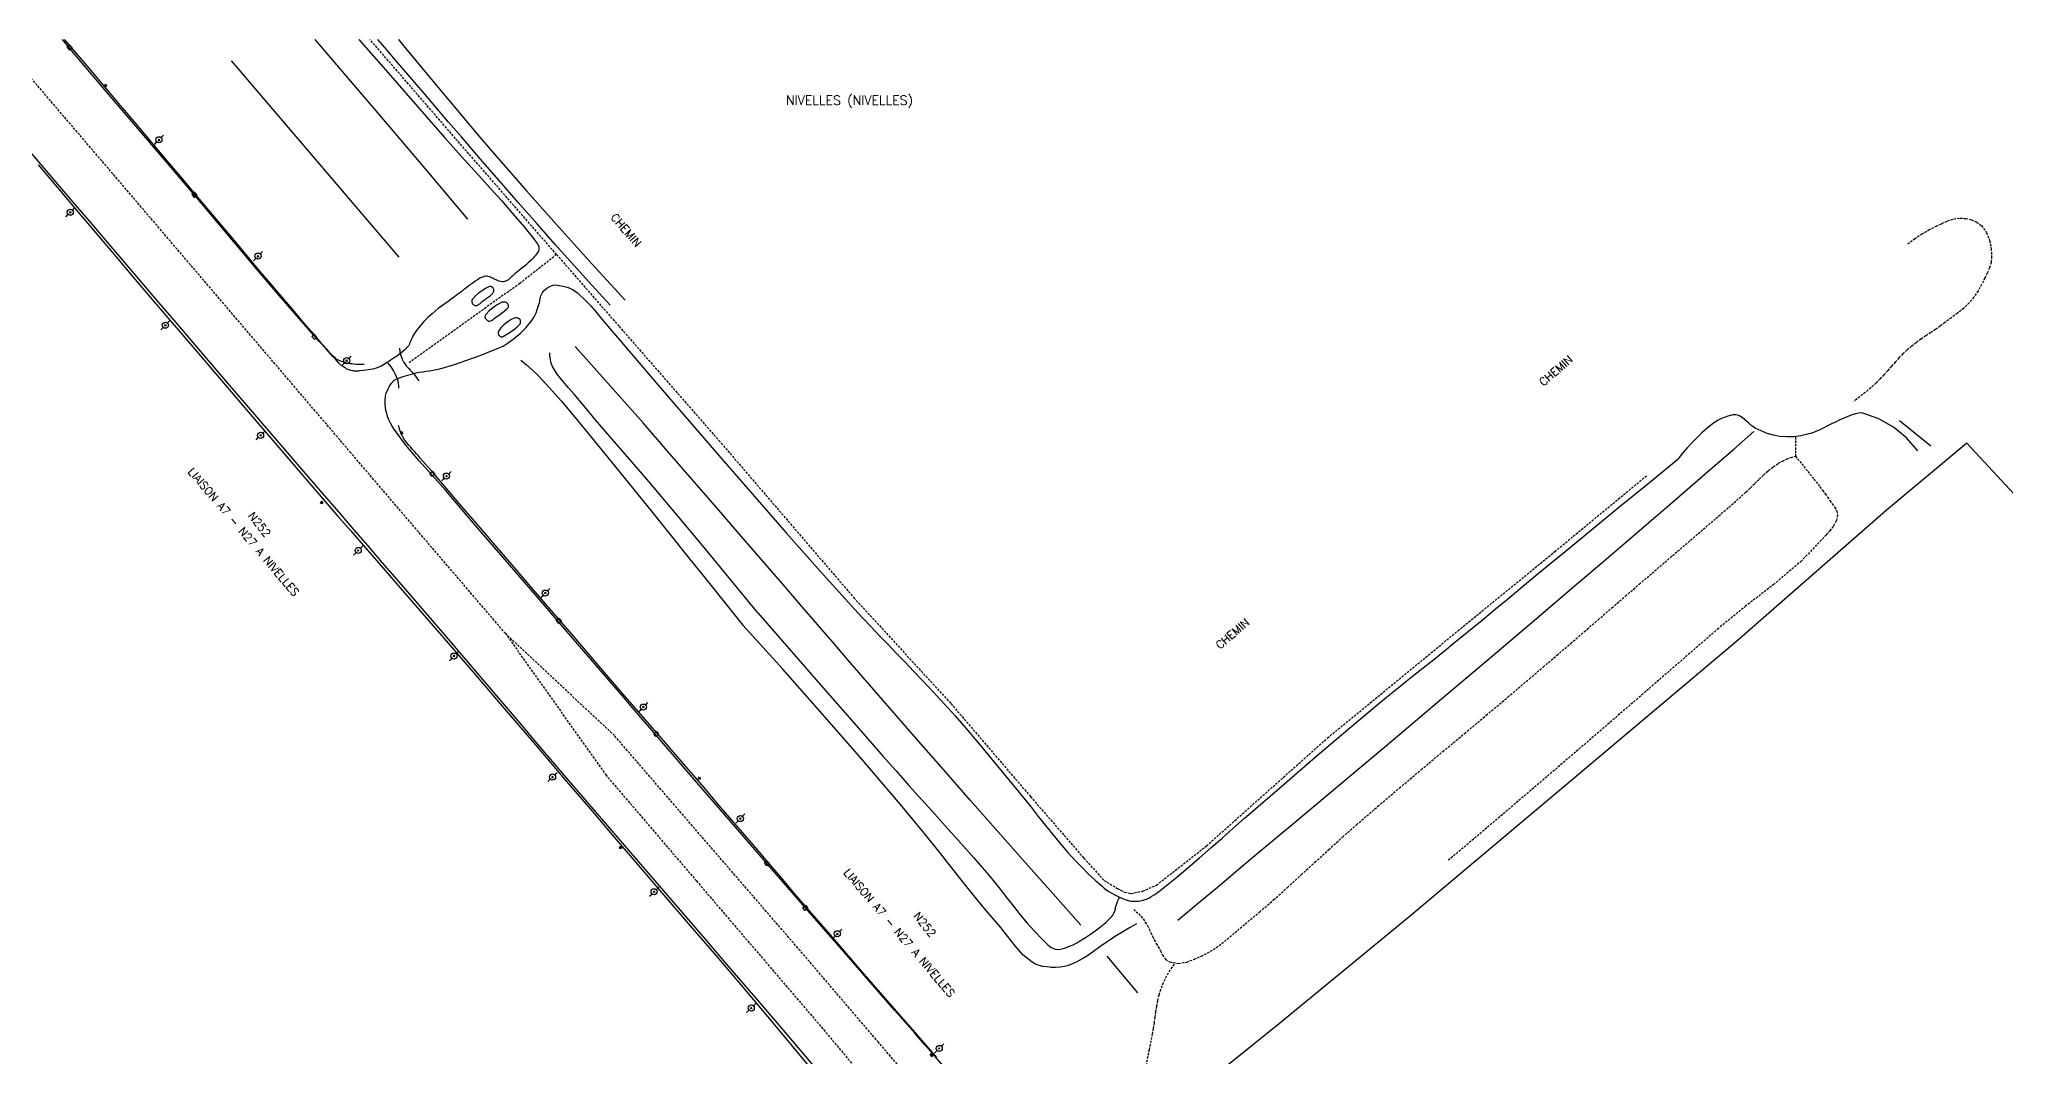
# Model space of a CAD drawing. Header units: millimetres. Extents: x 146998 to 148000, y 143999 to 145000.
# Drawn here: x 147350.4 to 147780.4, y 144777.6 to 145000 of the extents above; entities that cross this region are included whole.
import ezdxf
from ezdxf.enums import TextEntityAlignment as Align

# ---------------------------------------------------------------- set-up
doc = ezdxf.new("R2010")
doc.units = ezdxf.units.MM
doc.linetypes.add('DASHED', pattern=[0.75, 0.5, -0.25])
doc.layers.get('0').update_dxf_attribs({"linetype": 'CONTINUOUS'})
for name, color, linetype in [('W0001', 6, 'DASHED'), ('W0008', 7, 'CONTINUOUS'), ('W0010', 4, 'CONTINUOUS'), ('W0070', 7, 'DASHED'), ('W0071', 7, 'CONTINUOUS'), ('W0214', 2, 'CONTINUOUS'), ('W0330', 7, 'CONTINUOUS'), ('W0333', 7, 'CONTINUOUS'), ('W0401', 7, 'CONTINUOUS'), ('W0402', 7, 'CONTINUOUS'), ('W0473', 7, 'CONTINUOUS'), ('W0850', 7, 'CONTINUOUS'), ('W0980', 7, 'CONTINUOUS'), ('W0989', 7, 'CONTINUOUS'), ('W0990', 7, 'CONTINUOUS')]:
    doc.layers.add(name, color=color, linetype=linetype)
doc.styles.get("Standard").update_dxf_attribs({"font": 'romans.shx', "width": 0.85})

# ---------------------------------------------------------------- blocks, each defined once
blk = doc.blocks.new('T473')
for p, q in [((-0.166667, 0.166667), (0.166667, -0.166667)), ((-0.166667, -0.166667), (0.166667, 0.166667)), ((0.500001, 0.500001), (1.000002, 1.000002)), ((-1.000002, -1.000002), (-0.500001, -0.500001))]:
    blk.add_line(p, q)
blk.add_ellipse((0, 0), major_axis=(0.471405, 0.471405), ratio=1, start_param=5.4977871438, end_param=11.780972451)
blk = doc.blocks.new('T850')
for p, q in [((-0.25, -0.15), (0, 0.32)), ((0, 0.32), (0.25, -0.15)), ((-0.25, -0.15), (0.25, -0.15))]:
    blk.add_line(p, q)
for major_axis in [(-0.106, 0.106), (-0.0354, 0.0354), (-0.0236, 0.0236)]:
    blk.add_ellipse((0, 0), major_axis=major_axis, ratio=1, start_param=3.926991, end_param=10.210176)
blk = doc.blocks.new('T401')
for p, q in [((-0.3, 0.3), (0, 0.3)), ((-0.3, -0.25), (-0.3, 0.3)), ((-0.3, 0.15), (0, 0.15)), ((-0.3, 0), (0, 0)), ((0, 0.3), (0, -0.25)), ((-0.3, -0.15), (0, -0.15)), ((-0.3, -0.25), (-0.3, -0.3)), ((-0.3, -0.3), (0, -0.3)), ((0, -0.3), (0, -0.25))]:
    blk.add_line(p, q)

msp = doc.modelspace()

# ---------------------------------------------------------------- linework, layer by layer
at = {"layer": 'W0001'}
for points in [[(147452.34, 144870.14), (147418.53, 144909.62), (147393.2, 144939.32), (147370.87, 144965.48), (147346.18, 144994.37), (147341.36, 145000)], [(147463.53, 144952.95), (147441.43, 144978.32), (147422.68, 145000)], [(147463.53, 144952.95), (147455.5, 144946.66), (147448.12, 144941.39), (147431.21, 144929.27)], [(147463.53, 144952.95), (147477.2, 144937.25), (147499.53, 144911.73), (147528.56, 144877.92), (147549.76, 144854.8), (147567.17, 144834.46), (147578.82, 144821.02), (147583.24, 144816.16), (147586.18, 144814.4), (147587.79, 144813.59), (147589.17, 144813.29), (147591.72, 144813.83), (147594.68, 144815.12), (147605.64, 144823.7), (147632.12, 144847.3), (147660.64, 144870.72), (147681.81, 144888.04), (147701.84, 144904.58)], [(147545.33, 144767.43), (147533.91, 144780.77), (147516.78, 144800.8), (147476.16, 144847.82), (147452.34, 144870.14)], [(147452.34, 144870.14), (147474.28, 144839.22), (147494.12, 144816.03), (147521.95, 144783.49), (147540.78, 144760.98)]]:
    msp.add_lwpolyline(points, dxfattribs=at)
at = {"layer": 'W0008'}
for points in [[(147414.63, 144930.7), (147413.12, 144932.33), (147411.62, 144933.98), (147410.13, 144935.63), (147408.66, 144937.3), (147402.86, 144944), (147397.13, 144950.77), (147391.43, 144957.55), (147385.72, 144964.32), (147378.85, 144972.4), (147371.99, 144980.48), (147365.13, 144988.56), (147358.28, 144996.65), (147355.45, 145000)], [(147420.25, 145000), (147426.67, 144992.67), (147439, 144978.58), (147441.48, 144975.78), (147443.99, 144973), (147446.51, 144970.24), (147449.03, 144967.47), (147451.53, 144964.68), (147453.99, 144961.87), (147456.41, 144959), (147458.75, 144956.08), (147458.94, 144955.85), (147459.13, 144955.6), (147459.3, 144955.35), (147459.45, 144955.08), (147459.54, 144954.88), (147459.62, 144954.67), (147459.67, 144954.45), (147459.68, 144954.22), (147459.63, 144953.96), (147459.54, 144953.71), (147459.41, 144953.48), (147459.28, 144953.26), (147459.09, 144952.96), (147458.87, 144952.69), (147458.64, 144952.43), (147458.4, 144952.17), (147457.87, 144951.66), (147457.33, 144951.16), (147456.77, 144950.67), (147456.2, 144950.2), (147455.63, 144949.74), (147455.06, 144949.28), (147454.49, 144948.81), (147453.93, 144948.33), (147453.77, 144948.19), (147453.62, 144948.05), (147453.47, 144947.9), (147453.32, 144947.75), (147453.17, 144947.6), (147453, 144947.46), (147452.83, 144947.34), (147452.64, 144947.23), (147452.39, 144947.12), (147452.14, 144947.04), (147451.87, 144947), (147451.61, 144946.99), (147451.27, 144947.05), (147450.94, 144947.16), (147450.63, 144947.29), (147450.32, 144947.41), (147450.06, 144947.52), (147449.81, 144947.63), (147449.56, 144947.76), (147449.32, 144947.88), (147449.06, 144948), (147448.79, 144948.1), (147448.52, 144948.18), (147448.23, 144948.22), (147447.97, 144948.22), (147447.72, 144948.18), (147447.47, 144948.11), (147447.23, 144948.02), (147446.71, 144947.76), (147446.22, 144947.46), (147445.75, 144947.12), (147445.28, 144946.79), (147444.85, 144946.49), (147444.43, 144946.18), (147444.01, 144945.87), (147443.6, 144945.55), (147443.18, 144945.22), (147442.77, 144944.9), (147442.36, 144944.58), (147441.94, 144944.27), (147441.23, 144943.74), (147440.51, 144943.23), (147439.8, 144942.72), (147439.08, 144942.21), (147438.36, 144941.69), (147437.66, 144941.15), (147436.97, 144940.6), (147436.3, 144940.02), (147435.38, 144939.17), (147434.5, 144938.29), (147433.67, 144937.36), (147432.89, 144936.38), (147432.53, 144935.85), (147432.2, 144935.3), (147431.91, 144934.74), (147431.62, 144934.17), (147431.55, 144934.02), (147431.49, 144933.86), (147431.44, 144933.7), (147431.39, 144933.54), (147431.34, 144933.38), (147431.27, 144933.23), (147431.2, 144933.07), (147431.1, 144932.93), (147430.36, 144932.1), (147429.49, 144931.39), (147428.58, 144930.76), (147427.68, 144930.15), (147426.87, 144929.59), (147426.04, 144929.05), (147425.17, 144928.56), (147424.26, 144928.17), (147423.31, 144927.9), (147422.35, 144927.73), (147421.38, 144927.62), (147420.41, 144927.52), (147420.18, 144927.5), (147419.95, 144927.49), (147419.72, 144927.48), (147419.48, 144927.48), (147419.33, 144927.49), (147419.17, 144927.51), (147419.02, 144927.53), (147418.87, 144927.55), (147418.63, 144927.6), (147418.4, 144927.66), (147418.16, 144927.73), (147417.94, 144927.81), (147417.67, 144927.94), (147417.42, 144928.09), (147417.17, 144928.25), (147416.93, 144928.42), (147416.73, 144928.54), (147416.54, 144928.67), (147416.36, 144928.81), (147416.18, 144928.95), (147415.98, 144929.14), (147415.8, 144929.35), (147415.63, 144929.56), (147415.45, 144929.76), (147415.25, 144930), (147415.04, 144930.23), (147414.83, 144930.46), (147414.63, 144930.7)], [(147475.26, 144941.86), (147471.24, 144946.28), (147467.23, 144950.71), (147463.24, 144955.17), (147459.27, 144959.64), (147455.1, 144964.37), (147450.95, 144969.12), (147446.82, 144973.89), (147442.7, 144978.67), (147439.9, 144981.91), (147437.11, 144985.16), (147434.33, 144988.42), (147431.55, 144991.68), (147428.77, 144994.94), (147425.99, 144998.2), (147424.46, 145000)], [(147347.59, 144976.29), (147354.02, 144968.77), (147357.77, 144964.4), (147361.52, 144960.02), (147365.26, 144955.63), (147369.01, 144951.25), (147372.75, 144946.86), (147376.49, 144942.48), (147380.24, 144938.1), (147383.99, 144933.72), (147391.16, 144925.36), (147398.34, 144917.01), (147405.52, 144908.66), (147412.71, 144900.31), (147415.88, 144896.63), (147419.06, 144892.95), (147422.24, 144889.27), (147425.42, 144885.59), (147428.6, 144881.91), (147431.78, 144878.23), (147434.95, 144874.55), (147438.12, 144870.86), (147440.67, 144867.89), (147443.21, 144864.91), (147445.74, 144861.93), (147448.28, 144858.95), (147450.81, 144855.96), (147453.35, 144852.98), (147455.89, 144850), (147458.43, 144847.02), (147465.18, 144839.12), (147471.94, 144831.23), (147478.71, 144823.34), (147485.49, 144815.46)], [(147427.99, 144925.51), (147428.98, 144925.92), (147429.98, 144926.29), (147431, 144926.62), (147432.02, 144926.91), (147432.77, 144927.08), (147433.51, 144927.23), (147434.26, 144927.35), (147435.02, 144927.45), (147435.77, 144927.56), (147436.52, 144927.68), (147437.26, 144927.82), (147438.01, 144928), (147440.97, 144928.85), (147443.9, 144929.84), (147446.79, 144930.92), (147449.66, 144932.05), (147450.38, 144932.34), (147451.11, 144932.63), (147451.83, 144932.96), (147452.51, 144933.35), (147454.06, 144934.46), (147455.54, 144935.67), (147456.9, 144937.02), (147458.11, 144938.52), (147458.62, 144939.35), (147459.03, 144940.24), (147459.36, 144941.15), (147459.68, 144942.06), (147459.77, 144942.37), (147459.84, 144942.68), (147459.89, 144942.99), (147459.93, 144943.3), (147459.99, 144943.62), (147460.08, 144943.93), (147460.2, 144944.23), (147460.36, 144944.52), (147460.83, 144945.09), (147461.38, 144945.58), (147462.02, 144945.96), (147462.7, 144946.23), (147463.19, 144946.31), (147463.68, 144946.29), (147464.15, 144946.21), (147464.61, 144946.12), (147465.22, 144945.99), (147465.82, 144945.81), (147466.41, 144945.6), (147466.98, 144945.33), (147467.34, 144945.12), (147467.67, 144944.89), (147468, 144944.63), (147468.31, 144944.36), (147469.69, 144943.07), (147471.01, 144941.72), (147472.26, 144940.31), (147473.45, 144938.85)], [(147473.45, 144938.85), (147479.8, 144931.36), (147486.17, 144923.89), (147492.57, 144916.45), (147499, 144909.04), (147506.35, 144900.59), (147513.71, 144892.15), (147521.13, 144883.77), (147528.65, 144875.47), (147530.47, 144873.51), (147532.31, 144871.56), (147534.17, 144869.63), (147536.03, 144867.71), (147537.89, 144865.78), (147539.75, 144863.86), (147541.6, 144861.92), (147543.43, 144859.97), (147545.85, 144857.37), (147548.26, 144854.76), (147550.65, 144852.12), (147553, 144849.46), (147555.82, 144846.15), (147558.59, 144842.81), (147561.34, 144839.45), (147564.1, 144836.1), (147565.71, 144834.13), (147567.3, 144832.14), (147568.87, 144830.14), (147570.45, 144828.15), (147572.05, 144826.16), (147573.67, 144824.2), (147575.33, 144822.27), (147577.04, 144820.38), (147578.42, 144818.94), (147579.85, 144817.55), (147581.31, 144816.19), (147582.82, 144814.89), (147583.3, 144814.49), (147583.79, 144814.11), (147584.3, 144813.75), (147584.83, 144813.41), (147585.62, 144812.97), (147586.44, 144812.57), (147587.27, 144812.21), (147588.11, 144811.88), (147588.27, 144811.82), (147588.42, 144811.77), (147588.58, 144811.73), (147588.74, 144811.7), (147589.17, 144811.65), (147589.61, 144811.62), (147590.04, 144811.61), (147590.48, 144811.63), (147590.8, 144811.65), (147591.13, 144811.68), (147591.45, 144811.73), (147591.77, 144811.8), (147592.24, 144811.96), (147592.7, 144812.15), (147593.15, 144812.37), (147593.58, 144812.61), (147594.37, 144813.11), (147595.13, 144813.66), (147595.86, 144814.23), (147596.59, 144814.8), (147599.14, 144816.86), (147601.65, 144818.95), (147604.14, 144821.09), (147606.6, 144823.24), (147609.06, 144825.4), (147611.51, 144827.57), (147613.97, 144829.73), (147616.44, 144831.87), (147622.68, 144837.24), (147628.92, 144842.63), (147635.17, 144847.99), (147641.48, 144853.29), (147643.77, 144855.18), (147646.08, 144857.05), (147648.39, 144858.91), (147650.71, 144860.77), (147653.03, 144862.62), (147655.35, 144864.47), (147657.67, 144866.33), (147659.97, 144868.2), (147662.94, 144870.63), (147665.9, 144873.06), (147668.86, 144875.5), (147671.81, 144877.95), (147674.76, 144880.39), (147677.72, 144882.84), (147680.67, 144885.28), (147683.63, 144887.71), (147689.91, 144892.87), (147696.19, 144898.02), (147702.48, 144903.16), (147708.77, 144908.3)], [(147481.96, 144851.8), (147477.81, 144856.61), (147473.66, 144861.42), (147469.51, 144866.23), (147465.36, 144871.05), (147458.81, 144878.64), (147452.26, 144886.23), (147445.72, 144893.83), (147439.2, 144901.45), (147436.34, 144904.71), (147433.41, 144907.94), (147430.57, 144911.26), (147428, 144914.79), (147427.58, 144915.45), (147427.2, 144916.13), (147426.87, 144916.84), (147426.58, 144917.56), (147426.38, 144918.2), (147426.22, 144918.85), (147426.11, 144919.51), (147426.04, 144920.18), (147426.03, 144920.49), (147426.03, 144920.8), (147426.03, 144921.11), (147426.05, 144921.42), (147426.08, 144921.74), (147426.13, 144922.04), (147426.19, 144922.35), (147426.28, 144922.65), (147426.59, 144923.43), (147426.98, 144924.18), (147427.45, 144924.87), (147427.99, 144925.51)], [(147548.45, 144775.21), (147546.25, 144777.73), (147544.05, 144780.24), (147541.85, 144782.75), (147539.65, 144785.27), (147537.45, 144787.78), (147530.75, 144795.47), (147524.05, 144803.16), (147517.35, 144810.85), (147510.66, 144818.54), (147505.95, 144823.97), (147501.24, 144829.4), (147496.53, 144834.83), (147491.84, 144840.27), (147489.36, 144843.15), (147486.89, 144846.03), (147484.42, 144848.91), (147481.96, 144851.8)], [(147485.49, 144815.46), (147489.14, 144811.25), (147492.79, 144807.03), (147496.43, 144802.81), (147500.06, 144798.58), (147506.57, 144790.99), (147513.09, 144783.4), (147519.57, 144775.78)]]:
    msp.add_lwpolyline(points, dxfattribs=at)
at = {"layer": 'W0010'}
for points in [[(147421.48, 144928.89), (147420.9, 144928.9), (147420.32, 144928.92), (147419.75, 144928.96), (147419.17, 144929.01), (147418.77, 144929.05), (147418.38, 144929.1), (147417.98, 144929.17), (147417.59, 144929.25), (147417.05, 144929.4), (147416.51, 144929.57), (147415.99, 144929.78), (147415.49, 144930.05), (147415.08, 144930.35), (147414.71, 144930.7), (147414.37, 144931.07), (147414.04, 144931.43), (147413.18, 144932.36), (147412.34, 144933.32), (147411.52, 144934.28), (147410.7, 144935.24), (147409.09, 144937.1), (147407.49, 144938.97), (147405.89, 144940.84), (147404.3, 144942.72), (147401.48, 144946.04), (147398.67, 144949.36), (147395.87, 144952.69), (147393.06, 144956.02), (147390.26, 144959.35), (147387.46, 144962.68), (147384.66, 144966.01), (147381.85, 144969.34), (147378.42, 144973.39), (147375, 144977.45), (147371.57, 144981.5), (147368.14, 144985.56), (147364.71, 144989.61), (147361.28, 144993.67), (147357.86, 144997.72), (147355.94, 145000)], [(147350.19, 144972.57), (147354.34, 144967.67), (147358.49, 144962.76), (147362.64, 144957.85), (147366.78, 144952.94), (147370.94, 144948.04), (147375.1, 144943.15), (147385.2, 144931.32), (147395.31, 144919.5), (147405.43, 144907.7), (147415.58, 144895.91), (147418.43, 144892.62), (147421.28, 144889.34), (147424.13, 144886.06), (147426.99, 144882.78), (147429.85, 144879.51), (147432.7, 144876.23), (147435.55, 144872.94), (147438.4, 144869.65), (147445.25, 144861.7), (147452.08, 144853.74), (147458.9, 144845.76), (147465.72, 144837.79), (147470.93, 144831.7), (147476.14, 144825.61), (147481.34, 144819.52), (147486.54, 144813.42)], [(147478.04, 144856.95), (147472.69, 144863.16), (147467.35, 144869.37), (147462, 144875.59), (147456.66, 144881.8), (147453.79, 144885.14), (147450.93, 144888.47), (147448.06, 144891.81), (147445.2, 144895.14), (147442.33, 144898.48), (147439.46, 144901.81), (147436.6, 144905.15), (147433.72, 144908.48), (147433.31, 144908.95), (147432.89, 144909.42), (147432.47, 144909.89), (147432.04, 144910.36), (147431.62, 144910.83), (147431.21, 144911.3), (147430.81, 144911.79), (147430.42, 144912.29), (147430.3, 144912.46), (147430.18, 144912.63), (147430.06, 144912.81), (147429.95, 144912.99), (147429.88, 144913.11), (147429.82, 144913.23), (147429.75, 144913.36), (147429.69, 144913.48), (147429.63, 144913.62), (147429.57, 144913.76), (147429.51, 144913.9), (147429.46, 144914.04), (147429.39, 144914.23), (147429.33, 144914.41), (147429.27, 144914.6), (147429.21, 144914.78), (147429.15, 144914.99), (147429.09, 144915.19), (147429.04, 144915.4), (147428.99, 144915.6)], [(147546.65, 144777.46), (147542.42, 144782.29), (147536.37, 144789.23), (147530.35, 144796.18), (147524.34, 144803.15), (147518.33, 144810.12), (147515.51, 144813.4), (147512.69, 144816.69), (147509.87, 144819.98), (147507.06, 144823.27), (147504.24, 144826.56), (147501.42, 144829.85), (147498.6, 144833.14), (147495.78, 144836.43), (147491.35, 144841.56), (147486.92, 144846.7), (147482.48, 144851.82), (147478.04, 144856.95)], [(147486.54, 144813.42), (147492.74, 144806.26), (147498.9, 144799.06), (147505.04, 144791.84), (147511.15, 144784.59), (147517.98, 144776.42), (147524.77, 144768.22), (147531.53, 144759.99), (147538.25, 144751.72), (147545.24, 144743.06), (147552.19, 144734.38), (147559.1, 144725.65), (147565.95, 144716.89), (147572.35, 144708.59), (147578.71, 144700.25), (147585.02, 144691.88), (147591.27, 144683.46), (147593.55, 144680.36), (147595.82, 144677.25), (147598.08, 144674.13), (147600.33, 144671)]]:
    msp.add_lwpolyline(points, dxfattribs=at)
at = {"layer": 'W0070'}
for points in [[(147758.98, 144955.32), (147760.46, 144956.41), (147761.99, 144957.42), (147763.59, 144958.34), (147765.23, 144959.17), (147766.45, 144959.75), (147767.7, 144960.33), (147769.04, 144960.76), (147770.44, 144960.92), (147771.67, 144960.84), (147772.9, 144960.57), (147774.07, 144960.07), (147775.09, 144959.28), (147776.2, 144957.77), (147776.89, 144956.04), (147777.23, 144954.25), (147777.33, 144952.47), (147777.2, 144951.24), (147776.85, 144950.05), (147776.37, 144948.92), (147775.86, 144947.84), (147775.15, 144946.4), (147774.35, 144945.01), (147773.45, 144943.67), (147772.44, 144942.42), (147771.22, 144941.21), (147769.87, 144940.12), (147768.49, 144939.11), (147767.12, 144938.09), (147766.09, 144937.33), (147765.05, 144936.59), (147763.99, 144935.88), (147762.94, 144935.16), (147761.88, 144934.44), (147760.84, 144933.69), (147759.83, 144932.92), (147758.85, 144932.1), (147757.94, 144931.25), (147757.07, 144930.37), (147756.24, 144929.46), (147755.42, 144928.53), (147754.61, 144927.6), (147753.79, 144926.68), (147752.94, 144925.78), (147752.06, 144924.92), (147750.9, 144923.86), (147749.71, 144922.83), (147748.49, 144921.84), (147747.23, 144920.89)], [(147734.42, 144913.05), (147734.41, 144908.87)], [(147589.72, 144809.77), (147590.29, 144809.32), (147590.82, 144808.84), (147591.31, 144808.31), (147591.77, 144807.75), (147592.26, 144807.03), (147592.71, 144806.28), (147593.11, 144805.5), (147593.48, 144804.72), (147593.85, 144803.93), (147594.23, 144803.15), (147594.64, 144802.38), (147595.09, 144801.64), (147595.56, 144800.79), (147596.04, 144799.84), (147596.71, 144798.94), (147597.63, 144798.33), (147599.49, 144798.01), (147601.33, 144798.3), (147602.99, 144798.93), (147604.53, 144799.61), (147607.17, 144801.04), (147609.59, 144802.82), (147611.86, 144804.74), (147614.11, 144806.64), (147617.25, 144809.24), (147620.33, 144811.91), (147623.37, 144814.62), (147626.37, 144817.37), (147629.36, 144820.13), (147632.36, 144822.89), (147635.38, 144825.62), (147638.43, 144828.31), (147643.12, 144832.35), (147647.84, 144836.36), (147652.57, 144840.34), (147657.31, 144844.31), (147662.06, 144848.27), (147666.81, 144852.24), (147671.54, 144856.22), (147676.26, 144860.23), (147679.27, 144862.8), (147682.28, 144865.37), (147685.28, 144867.96), (147688.28, 144870.54), (147691.27, 144873.13), (147694.27, 144875.72), (147697.27, 144878.31), (147700.27, 144880.89), (147703.07, 144883.3), (147705.87, 144885.7), (147708.67, 144888.1), (147711.48, 144890.5), (147714.28, 144892.9), (147717.07, 144895.31), (147719.86, 144897.72), (147722.64, 144900.15), (147723.64, 144901.06), (147724.61, 144901.99), (147725.56, 144902.94), (147726.52, 144903.89), (147727.5, 144904.82), (147728.52, 144905.72), (147729.59, 144906.56), (147730.71, 144907.33), (147731.59, 144907.83), (147732.5, 144908.25), (147733.44, 144908.6), (147734.41, 144908.87)], [(147734.41, 144908.87), (147735.79, 144907.22), (147737.14, 144905.56), (147738.47, 144903.88), (147739.78, 144902.19), (147740.34, 144901.45), (147740.9, 144900.7), (147741.44, 144899.95), (147741.95, 144899.17), (147742.44, 144898.49), (147742.99, 144897.77), (147743.45, 144896.95), (147743.62, 144896.03), (147743.36, 144894.73), (147742.72, 144893.57), (147741.92, 144892.59), (147741.13, 144891.68), (147735.75, 144885.99), (147729.76, 144880.92), (147723.58, 144876.14), (147717.59, 144871.24), (147709.06, 144863.85), (147700.54, 144856.46), (147692.01, 144849.08), (147683.45, 144841.73), (147677.19, 144836.37), (147670.92, 144831.03), (147664.64, 144825.7), (147658.34, 144820.39)], [(147598.55, 144797.85), (147597.65, 144796.55), (147596.85, 144795.18), (147596.16, 144793.75), (147595.58, 144792.27), (147595.21, 144791.09), (147594.92, 144789.88), (147594.69, 144788.67), (147594.5, 144787.44), (147594.33, 144786.23), (147594.17, 144785.01), (147593.99, 144783.79), (147593.77, 144782.58), (147593.09, 144779.1), (147592.39, 144775.63), (147591.68, 144772.17), (147590.95, 144768.7)]]:
    msp.add_lwpolyline(points, dxfattribs=at)
at = {"layer": 'W0071'}
for points in [[(147507.56, 144874.62), (147502.21, 144881.15), (147496.84, 144887.66), (147491.44, 144894.15), (147486.02, 144900.61), (147483.7, 144903.35), (147481.36, 144906.06), (147479.01, 144908.77), (147476.66, 144911.48), (147474.31, 144914.19), (147471.98, 144916.91), (147469.67, 144919.65), (147467.38, 144922.41), (147466.15, 144923.86), (147464.88, 144925.31), (147463.67, 144926.82), (147462.65, 144928.46), (147462.49, 144928.83), (147462.35, 144929.21), (147462.25, 144929.6), (147462.17, 144929.99), (147462.11, 144930.35), (147462.08, 144930.71), (147462.07, 144931.07), (147462.08, 144931.44)], [(147455.73, 144929.86), (147456.96, 144928.82), (147458.16, 144927.74), (147459.32, 144926.63), (147460.45, 144925.48), (147464.6, 144920.92), (147468.57, 144916.18), (147472.45, 144911.38), (147476.34, 144906.6), (147480.44, 144901.59), (147484.51, 144896.56), (147488.56, 144891.51), (147492.62, 144886.47), (147495.53, 144882.85), (147498.44, 144879.23), (147501.34, 144875.61), (147504.25, 144871.98)], [(147761.16, 144910.06), (147758.73, 144912.87), (147755.86, 144915.22), (147752.63, 144917.04), (147749.13, 144918.28), (147748.73, 144918.34), (147748.32, 144918.31), (147747.93, 144918.23), (147747.55, 144918.14), (147746.63, 144917.86), (147745.75, 144917.5), (147744.89, 144917.11), (147744.02, 144916.73), (147743.16, 144916.34), (147742.31, 144915.93), (147741.47, 144915.5), (147740.63, 144915.07), (147739.78, 144914.66), (147738.91, 144914.28), (147738.01, 144913.94), (147737.1, 144913.67), (147735.61, 144913.35), (147734.09, 144913.15), (147732.55, 144913.09), (147731.02, 144913.19), (147729.61, 144913.45), (147728.25, 144913.87), (147726.93, 144914.41), (147725.65, 144915.02), (147725.14, 144915.34), (147724.66, 144915.7), (147724.21, 144916.1), (147723.77, 144916.5), (147723.32, 144916.9), (147722.83, 144917.28), (147722.31, 144917.6), (147721.74, 144917.83), (147721.41, 144917.91), (147721.07, 144917.92), (147720.74, 144917.89), (147720.42, 144917.83), (147719.62, 144917.64), (147718.86, 144917.37), (147718.12, 144917.03), (147717.41, 144916.65), (147716.19, 144915.85), (147715.05, 144914.95), (147713.97, 144913.99), (147712.92, 144913), (147711.81, 144911.89), (147710.75, 144910.73), (147709.74, 144909.54), (147708.77, 144908.3)], [(147757.17, 144916.66), (147764.05, 144911.16)], [(147507.56, 144874.62), (147514.37, 144866.76), (147521.2, 144858.91), (147528.06, 144851.08), (147534.93, 144843.27), (147537.75, 144840.09), (147540.58, 144836.93), (147543.42, 144833.77), (147546.26, 144830.62), (147549.09, 144827.46), (147551.92, 144824.29), (147554.73, 144821.11), (147557.52, 144817.9), (147559.04, 144816.09), (147560.52, 144814.23), (147561.98, 144812.36), (147563.44, 144810.49), (147564.92, 144808.63), (147566.45, 144806.8), (147568.04, 144805.03), (147569.71, 144803.33), (147570.31, 144802.72), (147570.94, 144802.07), (147571.67, 144801.51), (147572.52, 144801.15), (147573.31, 144801.08), (147574.08, 144801.21), (147574.8, 144801.44), (147575.49, 144801.69), (147576.47, 144802.1), (147577.4, 144802.59), (147578.3, 144803.14), (147579.18, 144803.71), (147580.69, 144804.72), (147582.2, 144805.76), (147583.63, 144806.92), (147584.92, 144808.25), (147585.13, 144808.54), (147585.31, 144808.85), (147585.47, 144809.17), (147585.6, 144809.51), (147585.64, 144809.63), (147585.68, 144809.77), (147585.71, 144809.9), (147585.73, 144810.03), (147585.75, 144810.16), (147585.78, 144810.29), (147585.81, 144810.43), (147585.85, 144810.56), (147586.02, 144811.05), (147586.2, 144811.53), (147586.41, 144812.01), (147586.64, 144812.48)], [(147590.33, 144806.67), (147588.84, 144805.8), (147587.35, 144804.91), (147585.87, 144804.01), (147584.41, 144803.08), (147583.6, 144802.54), (147582.8, 144801.97), (147582.01, 144801.4), (147581.22, 144800.82), (147580.42, 144800.25), (147579.61, 144799.69), (147578.78, 144799.17), (147577.92, 144798.69), (147577.12, 144798.28), (147576.3, 144797.91), (147575.45, 144797.59), (147574.57, 144797.36), (147573.61, 144797.2), (147572.64, 144797.13), (147571.68, 144797.14), (147570.71, 144797.23), (147569.89, 144797.37), (147569.07, 144797.56), (147568.28, 144797.85), (147567.53, 144798.25), (147565.5, 144799.87), (147563.77, 144801.82), (147562.21, 144803.87), (147560.64, 144805.84), (147557.83, 144809.15), (147555.08, 144812.5), (147552.36, 144815.87), (147549.66, 144819.27), (147546.97, 144822.66), (147544.26, 144826.05), (147541.52, 144829.41), (147538.75, 144832.74), (147530.26, 144842.67), (147521.68, 144852.52), (147513.01, 144862.3), (147504.25, 144871.98)]]:
    msp.add_lwpolyline(points, dxfattribs=at)
at = {"layer": 'W0214'}
msp.add_lwpolyline([(147428.93, 145000), (147430.15, 144998.53), (147434.06, 144993.79), (147437.98, 144989.06), (147441.91, 144984.35), (147445.87, 144979.65), (147449.86, 144974.99), (147456.93, 144966.9), (147464.07, 144958.87), (147471.27, 144950.89), (147478.54, 144942.98)], dxfattribs=at)
at = {"layer": 'W0330'}
msp.add_lwpolyline([(147788.87, 144892.96), (147785.06, 144897.58), (147771.91, 144911.71), (147754.29, 144897), (147721.58, 144868.44), (147688.81, 144840.86), (147649.87, 144808.09), (147621.6, 144784.89), (147601.77, 144768.93), (147587.7, 144757.54), (147605.05, 144737.16), (147628.14, 144710.76), (147640.49, 144697.07)], dxfattribs=at)
at = {"layer": 'W0333'}
for points in [[(147444.15, 144960.7), (147435.61, 144970.8), (147427.06, 144980.88), (147418.49, 144990.95), (147410.77, 145000)], [(147392.37, 144995.32), (147393.36, 144994.17), (147402.28, 144983.73), (147411.19, 144973.29), (147420.1, 144962.85), (147429.01, 144952.41)], [(147429.14, 144932.49), (147429.27, 144931.66), (147429.49, 144930.86), (147429.78, 144930.07), (147430.15, 144929.33), (147430.38, 144928.97), (147430.64, 144928.63), (147430.92, 144928.32), (147431.21, 144928.02), (147431.51, 144927.72), (147431.8, 144927.43), (147432.08, 144927.12), (147432.35, 144926.8), (147432.62, 144926.45), (147432.88, 144926.09), (147433.13, 144925.72), (147433.37, 144925.35)], [(147482.43, 144916.14), (147467.59, 144932.86)], [(147429.06, 144923.73), (147429.03, 144924.27), (147428.96, 144924.8), (147428.85, 144925.33), (147428.68, 144925.84), (147428.31, 144926.75), (147427.85, 144927.62), (147427.32, 144928.45), (147426.72, 144929.23)], [(147578.14, 144806.37), (147572.08, 144813.2), (147566.04, 144820.03), (147560, 144826.88), (147553.98, 144833.73), (147548.12, 144840.41), (147542.26, 144847.09), (147536.42, 144853.79), (147530.58, 144860.49), (147527.24, 144864.35), (147523.9, 144868.21), (147520.57, 144872.07), (147517.24, 144875.94), (147513.92, 144879.8), (147510.59, 144883.67), (147507.25, 144887.53), (147503.92, 144891.39), (147498.55, 144897.59), (147493.18, 144903.77), (147487.81, 144909.96), (147482.43, 144916.14)], [(147599.39, 144807.46), (147603.93, 144811.27), (147608.48, 144815.07), (147613.02, 144818.88), (147617.56, 144822.68), (147624.79, 144828.74), (147632.03, 144834.79), (147639.25, 144840.84), (147646.47, 144846.91), (147656.61, 144855.46), (147666.73, 144864.03), (147676.84, 144872.62), (147686.94, 144881.21), (147692.08, 144885.59), (147697.21, 144889.97), (147702.34, 144894.36), (147707.46, 144898.77), (147711.93, 144902.63), (147716.39, 144906.49), (147720.85, 144910.37), (147725.3, 144914.26)], [(147590.66, 144791.56), (147583.89, 144799.6)]]:
    msp.add_lwpolyline(points, dxfattribs=at)
for points in [[(147447.66, 144943), (147447.88, 144943.16), (147448.1, 144943.32), (147448.32, 144943.47), (147448.55, 144943.62), (147448.77, 144943.78), (147448.99, 144943.95), (147449.2, 144944.13), (147449.4, 144944.32), (147449.48, 144944.42), (147449.56, 144944.53), (147449.63, 144944.64), (147449.7, 144944.76), (147449.72, 144944.78), (147449.73, 144944.81), (147449.75, 144944.84), (147449.77, 144944.87), (147449.79, 144944.89), (147449.8, 144944.92), (147449.81, 144944.96), (147449.82, 144944.99), (147449.83, 144945.11), (147449.83, 144945.24), (147449.81, 144945.37), (147449.76, 144945.49), (147449.64, 144945.65), (147449.49, 144945.79), (147449.32, 144945.89), (147449.13, 144945.96), (147449.03, 144945.97), (147448.93, 144945.96), (147448.84, 144945.94), (147448.74, 144945.92), (147448.57, 144945.86), (147448.41, 144945.78), (147448.26, 144945.7), (147448.1, 144945.61), (147447.29, 144945.07), (147446.48, 144944.51), (147445.73, 144943.86), (147445.07, 144943.11), (147445.03, 144943.06), (147445, 144943), (147444.98, 144942.94), (147444.96, 144942.87), (147444.96, 144942.75), (147444.98, 144942.63), (147445.01, 144942.52), (147445.05, 144942.41), (147445.1, 144942.31), (147445.15, 144942.22), (147445.21, 144942.13), (147445.29, 144942.05), (147445.44, 144941.94), (147445.6, 144941.85), (147445.78, 144941.79), (147445.97, 144941.77), (147446.09, 144941.8), (147446.2, 144941.86), (147446.29, 144941.92), (147446.38, 144941.99), (147446.55, 144942.1), (147446.71, 144942.22), (147446.87, 144942.35), (147447.03, 144942.48), (147447.19, 144942.61), (147447.34, 144942.74), (147447.5, 144942.87)], [(147450.21, 144939.24), (147450.82, 144939.66), (147451.42, 144940.09), (147452.01, 144940.53), (147452.56, 144941.02), (147452.62, 144941.08), (147452.69, 144941.13), (147452.76, 144941.19), (147452.82, 144941.25), (147452.88, 144941.32), (147452.94, 144941.39), (147452.98, 144941.47), (147453.01, 144941.56), (147453.02, 144941.74), (147452.98, 144941.9), (147452.92, 144942.05), (147452.84, 144942.19), (147452.76, 144942.29), (147452.67, 144942.37), (147452.58, 144942.44), (147452.47, 144942.5), (147452.35, 144942.54), (147452.23, 144942.57), (147452.11, 144942.58), (147451.99, 144942.58), (147451.81, 144942.56), (147451.63, 144942.53), (147451.46, 144942.47), (147451.3, 144942.4), (147450.42, 144941.91), (147449.58, 144941.33), (147448.81, 144940.67), (147448.12, 144939.93), (147448.03, 144939.82), (147447.95, 144939.7), (147447.88, 144939.56), (147447.85, 144939.42), (147447.85, 144939.3), (147447.89, 144939.18), (147447.93, 144939.07), (147447.99, 144938.96), (147448.11, 144938.81), (147448.24, 144938.68), (147448.39, 144938.56), (147448.56, 144938.47), (147448.65, 144938.43), (147448.75, 144938.41), (147448.85, 144938.4), (147448.95, 144938.41), (147449.31, 144938.54), (147449.63, 144938.77), (147449.93, 144939.02)], [(147453.36, 144935.98), (147453.88, 144936.35), (147454.39, 144936.74), (147454.88, 144937.14), (147455.35, 144937.58), (147455.42, 144937.65), (147455.49, 144937.72), (147455.55, 144937.8), (147455.6, 144937.89), (147455.62, 144937.95), (147455.64, 144938.02), (147455.66, 144938.08), (147455.67, 144938.15), (147455.67, 144938.22), (147455.67, 144938.29), (147455.67, 144938.36), (147455.66, 144938.42), (147455.65, 144938.51), (147455.62, 144938.6), (147455.58, 144938.68), (147455.53, 144938.76), (147455.47, 144938.84), (147455.39, 144938.9), (147455.3, 144938.96), (147455.21, 144939.01), (147455.07, 144939.06), (147454.91, 144939.09), (147454.76, 144939.11), (147454.6, 144939.1), (147454.26, 144939.03), (147453.94, 144938.91), (147453.63, 144938.75), (147453.34, 144938.58), (147452.64, 144938.1), (147451.96, 144937.56), (147451.35, 144936.94), (147450.86, 144936.21), (147450.81, 144936.11), (147450.78, 144935.99), (147450.77, 144935.88), (147450.77, 144935.76), (147450.79, 144935.65), (147450.81, 144935.54), (147450.85, 144935.44), (147450.91, 144935.34), (147450.98, 144935.24), (147451.07, 144935.16), (147451.16, 144935.09), (147451.27, 144935.04), (147451.37, 144935), (147451.48, 144934.98), (147451.6, 144934.98), (147451.71, 144935), (147451.78, 144935.02), (147451.84, 144935.06), (147451.9, 144935.11), (147451.96, 144935.14), (147452.31, 144935.35), (147452.67, 144935.55), (147453.02, 144935.76)]]:
    msp.add_lwpolyline(points, close=True, dxfattribs=at)
at = {"layer": 'W0402'}
for points in [[(147356.43, 144998.33), (147356.96, 144997.69), (147357.57, 144998.19), (147357.04, 144998.83), (147356.43, 144998.33)], [(147383.78, 144966.08), (147384.31, 144965.46), (147384.92, 144965.97), (147384.38, 144966.6)], [(147410.56, 144934.41), (147409.97, 144935.07), (147410.55, 144935.58), (147411.13, 144934.92), (147410.56, 144934.41)], [(147436.35, 144904.45), (147435.79, 144905.09), (147436.38, 144905.61), (147436.95, 144904.97), (147436.35, 144904.45)], [(147464, 144872.32), (147463.45, 144873.01), (147464.03, 144873.48), (147464.58, 144872.78)], [(147485.23, 144847.64), (147484.76, 144848.16), (147485.35, 144848.69), (147485.82, 144848.16), (147485.23, 144847.64)], [(147509.52, 144819.35), (147508.96, 144819.97), (147509.5, 144820.46), (147510.06, 144819.85), (147509.52, 144819.35)], [(147517.84, 144809.61), (147517.34, 144810.25), (147517.94, 144810.72), (147518.44, 144810.08), (147517.84, 144809.61)]]:
    msp.add_lwpolyline(points, close=True, dxfattribs=at)

# ---------------------------------------------------------------- block references
at = {"layer": 'W0401', "rotation": 41.21294162259407}
msp.add_blockref('T401', (147545.63, 144778.06), dxfattribs=at)
at = {"layer": 'W0473'}
for p in [(147376.57, 144978.04), (147357.18, 144962.21), (147398.23, 144952.61), (147377.98, 144937.52), (147417.64, 144929.76), (147398.8, 144913.44), (147439.44, 144904.54), (147420.14, 144888.27), (147461.07, 144878.96), (147441.1, 144865.19), (147482.51, 144854.04), (147462.64, 144838.77), (147503.71, 144829.68), (147484.85, 144813.68), (147524.91, 144804.49), (147506.09, 144788.26), (147547.2, 144779.42)]:
    msp.add_blockref('T473', p, dxfattribs=at)
at = {"layer": 'W0850'}
for p in [(147364.89, 144989.94), (147429.63, 144914.02), (147412.17, 144898.8), (147494.76, 144838.5), (147477.5, 144823.36)]:
    msp.add_blockref('T850', p, dxfattribs=at)

# ---------------------------------------------------------------- texts
at = {"layer": 'W0980'}
msp.add_text('NIVELLES (NIVELLES)', height=2, dxfattribs=at).set_placement((147527.58, 144986.55), align=Align.MIDDLE)
at = {"layer": 'W0989'}
for s, rotation, p in [('CHEMIN', 310.8611, (147475.21, 144961.03)), ('CHEMIN', 40.639, (147679.3, 144924.08)), ('LIAISON A7 - N27 A NIVELLES  ', 310.446, (147382.78, 144905.41)), ('CHEMIN', 40.639, (147608.59, 144866.59)), ('LIAISON A7 - N27 A NIVELLES  ', 310.446, (147526.17, 144817.79))]:
    msp.add_text(s, height=1.75, rotation=rotation, dxfattribs=at).set_placement(p)
at = {"layer": 'W0990'}
for p in [(147399.32, 144893.01), (147544.8, 144805.56)]:
    msp.add_text('N252  ', height=1.75, rotation=308.088, dxfattribs=at).set_placement(p, align=Align.MIDDLE_CENTER)

doc.saveas('drawing.dxf')
